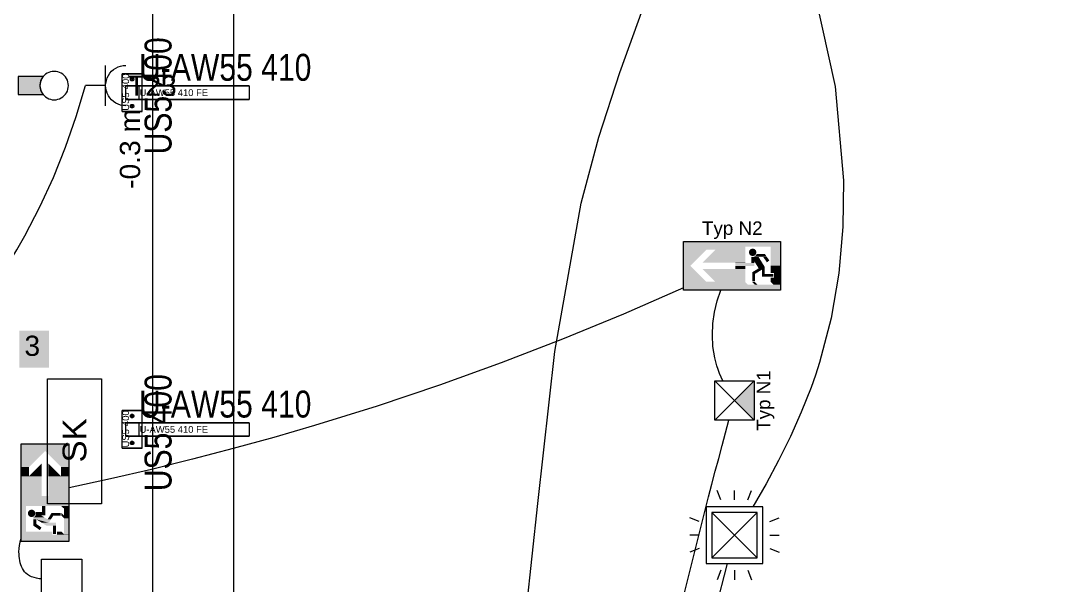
# Model space of a CAD drawing. Extents: x -1067 to 613, y -179 to 712.
# Drawn here: x -584.9 to -507.7, y 378.5 to 420.4 of the extents above; entities that cross this region are included whole.
import ezdxf

# ---------------------------------------------------------------- set-up
doc = ezdxf.new("R2010")
doc.units = 0
doc.layers.get('0').update_dxf_attribs({"lineweight": 13})
doc.layers.add('A-____-NOTE-TEXT', color=7, linetype='Continuous', lineweight=9)
for name, color, linetype, lineweight, true_color in [('EL01_WAN_Brandmeldeanlagen', 7, 'Continuous', 13, 0xff8000), ('EL01_WAN_BUS-KNX', 7, 'Continuous', 13, 0xcc0099), ('EL01_WAN_Kraft', 1, 'Continuous', 13, 0xff0000), ('EL01_WAN_Leitung_BUS-KNX', 4, 'Continuous', 13, 0x00ffff), ('EL01_WAN_Leitung_Kraft', 1, 'Continuous', 13, 0xff0000), ('EL01_WAN_Leitung_Licht', 7, 'Continuous', 13, 0x0080ff), ('EL01_WAN_Leitung_Notbeleuchtung', 7, 'Continuous', 13, 0x009900), ('EL01_WAN_Notbeleuchtungen', 7, 'Continuous', 13, 0x009900), ('EL01_WAN_Notbeleuchtungentyp', 7, 'Continuous', 13, 0x009900), ('EL01_WAN_Schlaufkasten', 1, 'Continuous', 13, 0xff0000), ('EL01_WAN_Trassen', 40, 'Continuous', 13, 0xffbf00), ('EL01_WAN_Trassen Befestigung', 7, 'Continuous', 13, 0xb2b200)]:
    doc.layers.add(name, color=color, linetype=linetype, lineweight=lineweight, true_color=true_color)
doc.styles.get("Standard").update_dxf_attribs({"font": 'arial.ttf'})

# ---------------------------------------------------------------- blocks, each defined once
blk = doc.blocks.new('Referenz-A0UJ3194XE', base_point=(-1062.181, -175.856))
at = {"layer": 'A-____-NOTE-TEXT', "color": 7, "linetype": 'Continuous', "lineweight": 5, "ltscale": 0.13, "true_color": 0xffffff}
for points in [[(-585.001, 394.619), (-582.808, 394.619), (-585.001, 397.375)], [(-582.808, 394.619), (-585.001, 397.375), (-582.808, 397.375)]]:
    blk.add_solid(points, dxfattribs=at)
at = {"layer": 'A-____-NOTE-TEXT', "color": 0, "linetype": 'Continuous', "lineweight": 5, "ltscale": 0.13, "insert": (-584.626, 397), "char_height": 1.5, "attachment_point": 1}
blk.add_mtext('{\\fArial;3}', dxfattribs=at)
blk = doc.blocks.new('IfcObject-A0UJ319CXE', base_point=(-577.381, 410.467))
at = {"layer": 'EL01_WAN_Trassen', "linetype": 'ByBlock', "lineweight": -2, "ltscale": 0.13}
for p, q in [((-577.381, 413.651), (-577.381, 416.451)), ((-577.381, 413.651), (-577.381, 416.451)), ((-575.881, 416.451), (-577.381, 416.451)), ((-577.381, 416.451), (-577.381, 416.451)), ((-577.381, 416.451), (-575.881, 416.451)), ((-576.761, 416.051), (-576.757, 416.084)), ((-576.757, 416.017), (-576.761, 416.051)), ((-576.757, 416.084), (-576.744, 416.116)), ((-576.744, 415.986), (-576.757, 416.017)), ((-576.744, 416.116), (-576.723, 416.143)), ((-576.723, 415.959), (-576.744, 415.986)), ((-576.723, 416.143), (-576.696, 416.163)), ((-576.723, 415.959), (-576.539, 416.143)), ((-576.539, 415.959), (-576.723, 416.143)), ((-576.696, 415.938), (-576.723, 415.959)), ((-576.696, 416.163), (-576.665, 416.176)), ((-576.665, 415.925), (-576.696, 415.938)), ((-576.665, 416.176), (-576.631, 416.181)), ((-576.631, 415.921), (-576.665, 415.925)), ((-576.631, 416.181), (-576.597, 416.176)), ((-576.597, 415.925), (-576.631, 415.921)), ((-576.597, 416.176), (-576.566, 416.163)), ((-576.566, 415.938), (-576.597, 415.925)), ((-576.566, 416.163), (-576.539, 416.143)), ((-576.539, 415.959), (-576.566, 415.938)), ((-576.539, 416.143), (-576.518, 416.116)), ((-576.518, 415.986), (-576.539, 415.959)), ((-576.518, 416.116), (-576.505, 416.084)), ((-576.505, 416.017), (-576.518, 415.986)), ((-576.505, 416.084), (-576.501, 416.051)), ((-576.501, 416.051), (-576.505, 416.017)), ((-575.881, 413.651), (-575.881, 416.451)), ((-575.881, 413.651), (-575.881, 416.451)), ((-575.881, 416.451), (-575.881, 416.451)), ((-577.131, 415.551), (-577.131, 414.551)), ((-577.131, 415.551), (-577.131, 414.551)), ((-576.131, 415.551), (-577.131, 415.551)), ((-577.131, 415.551), (-577.131, 415.551)), ((-577.131, 415.551), (-576.131, 415.551)), ((-576.131, 415.551), (-576.131, 414.551)), ((-576.131, 415.551), (-576.131, 414.551)), ((-576.131, 415.551), (-576.131, 415.551)), ((-576.131, 414.551), (-577.131, 414.551)), ((-577.131, 414.551), (-577.131, 414.551)), ((-577.131, 414.551), (-576.131, 414.551)), ((-576.131, 414.551), (-576.131, 414.551)), ((-575.881, 413.651), (-577.381, 413.651)), ((-577.381, 413.651), (-577.381, 413.651)), ((-577.381, 413.651), (-575.881, 413.651)), ((-576.761, 414.051), (-576.757, 414.084)), ((-576.757, 414.017), (-576.761, 414.051)), ((-576.757, 414.084), (-576.744, 414.116)), ((-576.744, 413.986), (-576.757, 414.017)), ((-576.744, 414.116), (-576.723, 414.143)), ((-576.723, 413.959), (-576.744, 413.986)), ((-576.723, 414.143), (-576.696, 414.163)), ((-576.539, 413.959), (-576.723, 414.143)), ((-576.539, 414.143), (-576.723, 413.959)), ((-576.696, 413.938), (-576.723, 413.959)), ((-576.696, 414.163), (-576.665, 414.176)), ((-576.665, 413.925), (-576.696, 413.938)), ((-576.665, 414.176), (-576.631, 414.181)), ((-576.631, 413.921), (-576.665, 413.925)), ((-576.631, 414.181), (-576.597, 414.176)), ((-576.597, 413.925), (-576.631, 413.921)), ((-576.597, 414.176), (-576.566, 414.163)), ((-576.566, 413.938), (-576.597, 413.925)), ((-576.566, 414.163), (-576.539, 414.143)), ((-576.539, 413.959), (-576.566, 413.938)), ((-576.539, 414.143), (-576.518, 414.116)), ((-576.518, 413.986), (-576.539, 413.959)), ((-576.518, 414.116), (-576.505, 414.084)), ((-576.505, 414.017), (-576.518, 413.986)), ((-576.505, 414.084), (-576.501, 414.051)), ((-576.501, 414.051), (-576.505, 414.017)), ((-575.881, 413.651), (-575.881, 413.651))]:
    blk.add_line(p, q, dxfattribs=at)
at = {"layer": 'EL01_WAN_Trassen', "lineweight": -2, "attachment_point": 1, "rotation": 90}
for s, insert, char_height in [('{\\W0.8;\\fArial;US5 400}', (-575.703, 410.467), 2), ('{\\fArial;400}', (-577.358, 415.303), 0.5), ('{\\fArial;US5}', (-577.354, 413.712), 0.5)]:
    blk.add_mtext(s, dxfattribs=dict(at, insert=insert, char_height=char_height))
blk = doc.blocks.new('IfcObject-A0UJ31A4XE', base_point=(-576.131, 389.536))
at = {"layer": 'EL01_WAN_Trassen', "linetype": 'ByBlock', "lineweight": -2, "ltscale": 0.13}
for p, q in [((-576.131, 390.536), (-576.131, 389.536)), ((-576.131, 390.536), (-576.131, 389.536)), ((-576.131, 390.536), (-567.931, 390.536)), ((-567.931, 390.536), (-576.131, 390.536)), ((-576.131, 390.536), (-576.131, 390.536)), ((-567.931, 390.536), (-567.931, 389.536)), ((-567.931, 390.536), (-567.931, 389.536)), ((-567.931, 390.536), (-567.931, 390.536)), ((-576.131, 389.536), (-567.931, 389.536)), ((-567.931, 389.536), (-576.131, 389.536)), ((-576.131, 389.536), (-576.131, 389.536)), ((-567.931, 389.536), (-567.931, 389.536))]:
    blk.add_line(p, q, dxfattribs=at)
at = {"layer": 'EL01_WAN_Trassen', "lineweight": -2, "attachment_point": 1}
for s, insert, char_height in [('{\\W0.8;\\fArial;U-AW55 410}', (-576.115, 392.92), 2), ('{\\fArial;U-AW55 410 FE}', (-576.076, 390.286), 0.5)]:
    blk.add_mtext(s, dxfattribs=dict(at, insert=insert, char_height=char_height))
blk = doc.blocks.new('IfcObject-A0UJ31DIXE', base_point=(-576.131, 414.551))
at = {"layer": 'EL01_WAN_Trassen', "linetype": 'ByBlock', "lineweight": -2, "ltscale": 0.13}
for p, q in [((-576.131, 415.551), (-576.131, 414.551)), ((-576.131, 415.551), (-576.131, 414.551)), ((-576.131, 415.551), (-567.931, 415.551)), ((-567.931, 415.551), (-576.131, 415.551)), ((-576.131, 415.551), (-576.131, 415.551)), ((-567.931, 415.551), (-567.931, 414.551)), ((-567.931, 415.551), (-567.931, 414.551)), ((-567.931, 415.551), (-567.931, 415.551)), ((-576.131, 414.551), (-567.931, 414.551)), ((-567.931, 414.551), (-576.131, 414.551)), ((-576.131, 414.551), (-576.131, 414.551)), ((-567.931, 414.551), (-567.931, 414.551))]:
    blk.add_line(p, q, dxfattribs=at)
at = {"layer": 'EL01_WAN_Trassen', "lineweight": -2, "attachment_point": 1}
for s, insert, char_height in [('{\\W0.8;\\fArial;U-AW55 410}', (-576.115, 417.935), 2), ('{\\fArial;U-AW55 410 FE}', (-576.076, 415.301), 0.5)]:
    blk.add_mtext(s, dxfattribs=dict(at, insert=insert, char_height=char_height))
blk = doc.blocks.new('IfcObject-A0UJ31DYXE', base_point=(-577.381, 385.451))
at = {"layer": 'EL01_WAN_Trassen', "linetype": 'ByBlock', "lineweight": -2, "ltscale": 0.13}
for p, q in [((-577.381, 388.636), (-577.381, 391.436)), ((-577.381, 388.636), (-577.381, 391.436)), ((-575.881, 391.436), (-577.381, 391.436)), ((-577.381, 391.436), (-577.381, 391.436)), ((-577.381, 391.436), (-575.881, 391.436)), ((-575.881, 388.636), (-575.881, 391.436)), ((-575.881, 388.636), (-575.881, 391.436)), ((-575.881, 391.436), (-575.881, 391.436)), ((-577.131, 390.536), (-577.131, 389.536)), ((-577.131, 390.536), (-577.131, 389.536)), ((-576.131, 390.536), (-577.131, 390.536)), ((-577.131, 390.536), (-577.131, 390.536)), ((-577.131, 390.536), (-576.131, 390.536)), ((-576.761, 391.036), (-576.757, 391.069)), ((-576.757, 391.002), (-576.761, 391.036)), ((-576.757, 391.069), (-576.744, 391.101)), ((-576.744, 390.971), (-576.757, 391.002)), ((-576.744, 391.101), (-576.723, 391.128)), ((-576.723, 390.944), (-576.744, 390.971)), ((-576.723, 391.128), (-576.696, 391.148)), ((-576.723, 390.944), (-576.539, 391.128)), ((-576.539, 390.944), (-576.723, 391.128)), ((-576.696, 390.923), (-576.723, 390.944)), ((-576.696, 391.148), (-576.665, 391.161)), ((-576.665, 390.91), (-576.696, 390.923)), ((-576.665, 391.161), (-576.631, 391.166)), ((-576.631, 390.906), (-576.665, 390.91)), ((-576.631, 391.166), (-576.597, 391.161)), ((-576.597, 390.91), (-576.631, 390.906)), ((-576.597, 391.161), (-576.566, 391.148)), ((-576.566, 390.923), (-576.597, 390.91)), ((-576.566, 391.148), (-576.539, 391.128)), ((-576.539, 390.944), (-576.566, 390.923)), ((-576.539, 391.128), (-576.518, 391.101)), ((-576.518, 390.971), (-576.539, 390.944)), ((-576.518, 391.101), (-576.505, 391.069)), ((-576.505, 391.002), (-576.518, 390.971)), ((-576.505, 391.069), (-576.501, 391.036)), ((-576.501, 391.036), (-576.505, 391.002)), ((-576.131, 390.536), (-576.131, 389.536)), ((-576.131, 390.536), (-576.131, 389.536)), ((-576.131, 390.536), (-576.131, 390.536)), ((-576.131, 389.536), (-577.131, 389.536)), ((-577.131, 389.536), (-577.131, 389.536)), ((-577.131, 389.536), (-576.131, 389.536)), ((-576.761, 389.036), (-576.757, 389.069)), ((-576.757, 389.002), (-576.761, 389.036)), ((-576.757, 389.069), (-576.744, 389.101)), ((-576.744, 388.971), (-576.757, 389.002)), ((-576.744, 389.101), (-576.723, 389.128)), ((-576.723, 388.944), (-576.744, 388.971)), ((-576.723, 389.128), (-576.696, 389.148)), ((-576.539, 388.944), (-576.723, 389.128)), ((-576.539, 389.128), (-576.723, 388.944)), ((-576.696, 388.923), (-576.723, 388.944)), ((-576.696, 389.148), (-576.665, 389.161)), ((-576.665, 388.91), (-576.696, 388.923)), ((-576.665, 389.161), (-576.631, 389.166)), ((-576.631, 388.906), (-576.665, 388.91)), ((-576.631, 389.166), (-576.597, 389.161)), ((-576.597, 388.91), (-576.631, 388.906)), ((-576.597, 389.161), (-576.566, 389.148)), ((-576.566, 388.923), (-576.597, 388.91)), ((-576.566, 389.148), (-576.539, 389.128)), ((-576.539, 388.944), (-576.566, 388.923)), ((-576.539, 389.128), (-576.518, 389.101)), ((-576.518, 388.971), (-576.539, 388.944)), ((-576.518, 389.101), (-576.505, 389.069)), ((-576.505, 389.002), (-576.518, 388.971)), ((-576.505, 389.069), (-576.501, 389.036)), ((-576.501, 389.036), (-576.505, 389.002)), ((-576.131, 389.536), (-576.131, 389.536)), ((-575.881, 388.636), (-577.381, 388.636)), ((-577.381, 388.636), (-577.381, 388.636)), ((-577.381, 388.636), (-575.881, 388.636)), ((-575.881, 388.636), (-575.881, 388.636))]:
    blk.add_line(p, q, dxfattribs=at)
at = {"layer": 'EL01_WAN_Trassen', "lineweight": -2, "attachment_point": 1, "rotation": 90}
for s, insert, char_height in [('{\\W0.8;\\fArial;US5 400}', (-575.703, 385.451), 2), ('{\\fArial;400}', (-577.358, 390.288), 0.5), ('{\\fArial;US5}', (-577.354, 388.697), 0.5)]:
    blk.add_mtext(s, dxfattribs=dict(at, insert=insert, char_height=char_height))
blk = doc.blocks.new('Kabelkanal-A0UJ31ECXE', base_point=(-575.095, 377.214))
at = {"color": 0, "linetype": 'ByBlock', "lineweight": -2, "ltscale": 0.13}
for p, q in [((-575.095, 437.214), (-569.095, 437.214)), ((-575.095, 377.214), (-575.095, 437.214)), ((-569.095, 437.214), (-569.095, 377.214)), ((-569.095, 377.214), (-575.095, 377.214))]:
    blk.add_line(p, q, dxfattribs=at)
blk = doc.blocks.new('Notleuchte eckig-A0UJ31IGXE', base_point=(-533.38, 390.731))
at = {"color": 0, "lineweight": -2}
for p, q in [((-533.38, 393.651), (-530.461, 390.731)), ((-533.38, 390.731), (-530.461, 393.651)), ((-533.38, 390.731), (-533.38, 393.651)), ((-533.38, 393.651), (-530.461, 393.651)), ((-530.461, 393.651), (-530.461, 390.731)), ((-530.461, 390.731), (-533.38, 390.731))]:
    blk.add_line(p, q, dxfattribs=at)
for points in [[(-530.461, 392.191), (-531.92, 392.191), (-530.461, 393.651)], [(-530.461, 390.731), (-530.461, 392.191), (-531.92, 392.191)]]:
    blk.add_solid(points, dxfattribs=at)
blk = doc.blocks.new('Bemerkung 1-A0UJ31IIXE', base_point=(-530.255, 389.93))
at = {"color": 0, "lineweight": -2, "insert": (-530.255, 389.93), "char_height": 1, "attachment_point": 1, "rotation": 90}
blk.add_mtext('{\\fArial;Typ N1}', dxfattribs=at)
blk = doc.blocks.new('RZL-Wand_ Links-A0UJ31J2XE', base_point=(-535.695, 400.392))
at = {"color": 0, "lineweight": -2}
for p, q in [((-535.695, 403.992), (-528.495, 403.992)), ((-535.695, 400.392), (-535.695, 403.992)), ((-528.495, 403.992), (-528.495, 400.392)), ((-528.495, 400.392), (-535.695, 400.392))]:
    blk.add_line(p, q, dxfattribs=at)
for points in [[(-535.695, 403.382), (-532.095, 403.382), (-535.695, 403.992)], [(-532.095, 403.382), (-535.695, 403.992), (-532.095, 403.992)], [(-532.095, 403.614), (-528.495, 403.614), (-532.095, 403.992)], [(-528.495, 403.614), (-532.095, 403.992), (-528.495, 403.992)], [(-532.095, 402.432), (-531.11, 402.432), (-532.095, 403.614)], [(-531.11, 402.432), (-532.095, 403.614), (-531.11, 403.614)], [(-529.218, 402.192), (-528.495, 402.192), (-529.218, 403.614)], [(-528.495, 402.192), (-529.218, 403.614), (-528.495, 403.614)], [(-535.695, 402.192), (-535.195, 402.192), (-535.695, 403.382)], [(-535.195, 402.192), (-535.695, 403.382), (-534.006, 403.382)], [(-534.276, 402.432), (-532.095, 402.432), (-533.327, 403.382)], [(-532.095, 402.432), (-533.327, 403.382), (-532.095, 403.382)], [(-530.293, 403.191), (-530.84, 403.191), (-530.302, 403.262)], [(-530.84, 403.191), (-530.302, 403.262), (-530.83, 403.262)], [(-530.83, 403.12), (-530.293, 403.191), (-530.84, 403.191)], [(-530.302, 403.262), (-530.83, 403.262), (-530.329, 403.328)], [(-530.83, 403.262), (-530.329, 403.328), (-530.803, 403.328)], [(-530.302, 403.12), (-530.83, 403.12), (-530.293, 403.191)], [(-530.803, 403.054), (-530.302, 403.12), (-530.83, 403.12)], [(-530.329, 403.328), (-530.803, 403.328), (-530.373, 403.385)], [(-530.803, 403.328), (-530.373, 403.385), (-530.759, 403.385)], [(-530.329, 403.054), (-530.803, 403.054), (-530.302, 403.12)], [(-530.759, 402.998), (-530.329, 403.054), (-530.803, 403.054)], [(-530.373, 403.385), (-530.759, 403.385), (-530.429, 403.428)], [(-530.759, 403.385), (-530.429, 403.428), (-530.703, 403.428)], [(-530.373, 402.998), (-530.759, 402.998), (-530.329, 403.054)], [(-530.703, 402.954), (-530.373, 402.998), (-530.759, 402.998)], [(-530.429, 403.428), (-530.703, 403.428), (-530.495, 403.455)], [(-530.703, 403.428), (-530.495, 403.455), (-530.637, 403.455)], [(-530.429, 402.954), (-530.703, 402.954), (-530.373, 402.998)], [(-530.637, 402.927), (-530.429, 402.954), (-530.703, 402.954)], [(-530.657, 402.879), (-529.53, 402.879), (-530.459, 402.881)], [(-530.657, 402.847), (-529.508, 402.847), (-530.657, 402.879)], [(-529.508, 402.847), (-530.657, 402.879), (-529.53, 402.879)], [(-530.657, 402.502), (-529.911, 402.502), (-530.657, 402.847)], [(-529.911, 402.502), (-530.657, 402.847), (-530.123, 402.847)], [(-530.495, 403.455), (-530.637, 403.455), (-530.566, 403.465)], [(-530.495, 402.927), (-530.637, 402.927), (-530.429, 402.954)], [(-530.566, 402.918), (-530.495, 402.927), (-530.637, 402.927)], [(-530.459, 402.881), (-529.531, 402.881), (-530.413, 402.899)], [(-529.53, 402.879), (-530.459, 402.881), (-529.531, 402.881)], [(-530.413, 402.899), (-529.543, 402.899), (-530.353, 402.937)], [(-529.531, 402.881), (-530.413, 402.899), (-529.543, 402.899)], [(-530.353, 402.937), (-529.57, 402.937), (-530.311, 402.986)], [(-529.543, 402.899), (-530.353, 402.937), (-529.57, 402.937)], [(-530.311, 402.986), (-529.604, 402.986), (-530.272, 403.059)], [(-529.57, 402.937), (-530.311, 402.986), (-529.604, 402.986)], [(-529.604, 402.986), (-530.272, 403.059), (-529.654, 403.059)], [(-529.599, 402.581), (-529.508, 402.847), (-529.783, 402.847)], [(-529.324, 402.581), (-529.599, 402.581), (-529.508, 402.847)], [(-535.695, 401.003), (-534.006, 401.003), (-535.695, 402.192)], [(-534.006, 401.003), (-535.695, 402.192), (-535.195, 402.192)], [(-531.855, 402.41), (-531.11, 402.41), (-531.855, 402.432)], [(-531.11, 402.41), (-531.855, 402.432), (-531.11, 402.432)], [(-531.855, 402.181), (-530.429, 402.181), (-531.855, 402.41)], [(-530.429, 402.181), (-531.855, 402.41), (-530.429, 402.41)], [(-531.855, 401.952), (-531.11, 401.952), (-531.855, 402.181)], [(-531.11, 401.952), (-531.855, 402.181), (-531.11, 402.181)], [(-530.657, 402.41), (-530.429, 402.41), (-530.657, 402.502)], [(-530.429, 402.41), (-530.657, 402.502), (-530.429, 402.502)], [(-530.177, 402.096), (-529.661, 402.096), (-530.429, 402.502)], [(-529.661, 402.096), (-530.429, 402.502), (-529.911, 402.502)], [(-530.119, 402.004), (-529.661, 402.004), (-530.177, 402.096)], [(-529.661, 402.004), (-530.177, 402.096), (-529.661, 402.096)], [(-529.51, 402.453), (-529.324, 402.581), (-529.599, 402.581)], [(-529.218, 401.655), (-528.495, 401.655), (-529.218, 402.192)], [(-528.495, 401.655), (-529.218, 402.192), (-528.495, 402.192)], [(-533.327, 401.003), (-532.095, 401.003), (-534.276, 401.952)], [(-532.095, 401.003), (-534.276, 401.952), (-532.095, 401.952)], [(-532.095, 400.981), (-531.11, 400.981), (-532.095, 401.952)], [(-531.11, 400.981), (-532.095, 401.952), (-531.11, 401.952)], [(-530.592, 401.713), (-530.187, 401.713), (-530.27, 401.911)], [(-530.592, 401.587), (-530.394, 401.587), (-530.592, 401.713)], [(-530.394, 401.587), (-530.592, 401.713), (-530.187, 401.713)], [(-530.592, 401.042), (-530.394, 401.042), (-530.592, 401.587)], [(-530.394, 401.042), (-530.592, 401.587), (-530.394, 401.587)], [(-530.27, 401.911), (-529.661, 401.911), (-530.119, 402.004)], [(-530.187, 401.713), (-530.27, 401.911), (-529.864, 401.911)], [(-529.661, 401.911), (-530.119, 402.004), (-529.661, 402.004)], [(-529.864, 401.591), (-529.661, 401.591), (-529.864, 401.911)], [(-529.661, 401.591), (-529.864, 401.911), (-529.661, 401.911)], [(-529.864, 401.379), (-529.041, 401.379), (-529.864, 401.591)], [(-529.041, 401.379), (-529.864, 401.591), (-529.041, 401.591)], [(-529.218, 400.981), (-528.495, 400.981), (-529.218, 401.316)], [(-528.495, 400.981), (-529.218, 401.316), (-528.495, 401.316)], [(-528.978, 401.316), (-528.495, 401.316), (-528.978, 401.655)], [(-528.495, 401.316), (-528.978, 401.655), (-528.495, 401.655)], [(-535.695, 400.392), (-532.095, 400.392), (-535.695, 401.003)], [(-532.095, 400.392), (-535.695, 401.003), (-532.095, 401.003)], [(-532.095, 400.779), (-530.907, 400.779), (-532.095, 400.981)], [(-530.907, 400.779), (-532.095, 400.981), (-531.11, 400.981)], [(-532.095, 400.392), (-528.495, 400.392), (-532.095, 400.779)], [(-528.495, 400.392), (-532.095, 400.779), (-528.495, 400.779)], [(-530.39, 400.779), (-530.192, 400.779), (-530.592, 400.981)], [(-530.192, 400.779), (-530.592, 400.981), (-530.394, 400.981)], [(-529.015, 400.779), (-528.495, 400.779), (-529.218, 400.981)], [(-528.495, 400.779), (-529.218, 400.981), (-528.495, 400.981)]]:
    blk.add_solid(points, dxfattribs=at)
blk = doc.blocks.new('Bemerkung 1-A0UJ31J4XE', base_point=(-534.329, 404.486))
at = {"color": 0, "lineweight": -2, "insert": (-534.329, 405.486), "char_height": 1, "attachment_point": 1}
blk.add_mtext('{\\fArial;Typ N2}', dxfattribs=at)
blk = doc.blocks.new('RZL-Wand_ Rechts-A0UJ31JGXE', base_point=(-584.894, 381.732))
at = {"color": 0, "lineweight": -2}
for p, q in [((-584.894, 388.932), (-584.894, 381.732)), ((-581.294, 388.932), (-584.894, 388.932)), ((-581.294, 381.732), (-581.294, 388.932)), ((-584.894, 381.732), (-581.294, 381.732))]:
    blk.add_line(p, q, dxfattribs=at)
for points in [[(-584.894, 388.431), (-581.294, 388.431), (-584.894, 388.932)], [(-581.294, 388.431), (-584.894, 388.932), (-581.294, 388.932)], [(-584.894, 387.242), (-584.283, 387.242), (-584.894, 388.431)], [(-584.283, 387.242), (-584.894, 388.431), (-583.094, 388.431)], [(-581.904, 387.242), (-581.294, 387.242), (-583.094, 388.431)], [(-581.294, 387.242), (-583.094, 388.431), (-581.294, 388.431)], [(-584.283, 386.563), (-583.334, 386.563), (-583.334, 387.513)], [(-582.854, 386.563), (-581.904, 386.563), (-582.854, 387.513)], [(-584.894, 386.563), (-584.283, 386.563), (-584.894, 387.242)], [(-584.283, 386.563), (-584.894, 387.242), (-584.283, 387.242)], [(-581.904, 386.563), (-581.294, 386.563), (-581.904, 387.242)], [(-581.294, 386.563), (-581.904, 387.242), (-581.294, 387.242)], [(-584.894, 385.332), (-583.334, 385.332), (-584.894, 386.563)], [(-583.334, 385.332), (-584.894, 386.563), (-583.334, 386.563)], [(-582.854, 385.332), (-581.294, 385.332), (-582.854, 386.563)], [(-581.294, 385.332), (-582.854, 386.563), (-581.294, 386.563)], [(-584.894, 385.092), (-583.334, 385.092), (-584.894, 385.332)], [(-583.334, 385.092), (-584.894, 385.332), (-583.334, 385.332)], [(-584.894, 384.346), (-581.294, 384.346), (-584.894, 385.092)], [(-581.294, 384.346), (-584.894, 385.092), (-581.294, 385.092)], [(-582.854, 385.092), (-581.294, 385.092), (-582.854, 385.332)], [(-581.294, 385.092), (-582.854, 385.332), (-581.294, 385.332)], [(-584.894, 382.454), (-584.515, 382.454), (-584.894, 384.346)], [(-584.515, 382.454), (-584.894, 384.346), (-584.515, 384.346)], [(-583.312, 383.893), (-583.082, 383.893), (-583.312, 384.346)], [(-583.082, 383.893), (-583.312, 384.346), (-583.082, 384.346)], [(-581.68, 384.144), (-581.294, 384.144), (-581.882, 384.346)], [(-581.294, 384.144), (-581.882, 384.346), (-581.294, 384.346)], [(-583.819, 383.803), (-584.366, 383.803), (-583.828, 383.873)], [(-584.366, 383.803), (-583.828, 383.873), (-584.356, 383.873)], [(-584.356, 383.732), (-583.819, 383.803), (-584.366, 383.803)], [(-583.828, 383.873), (-584.356, 383.873), (-583.856, 383.939)], [(-584.356, 383.873), (-583.856, 383.939), (-584.329, 383.939)], [(-583.828, 383.732), (-584.356, 383.732), (-583.819, 383.803)], [(-584.329, 383.666), (-583.828, 383.732), (-584.356, 383.732)], [(-583.856, 383.939), (-584.329, 383.939), (-583.899, 383.996)], [(-584.329, 383.939), (-583.899, 383.996), (-584.286, 383.996)], [(-583.856, 383.666), (-584.329, 383.666), (-583.828, 383.732)], [(-584.286, 383.609), (-583.856, 383.666), (-584.329, 383.666)], [(-583.899, 383.996), (-584.286, 383.996), (-583.956, 384.039)], [(-584.286, 383.996), (-583.956, 384.039), (-584.229, 384.039)], [(-583.899, 383.609), (-584.286, 383.609), (-583.856, 383.666)], [(-584.229, 383.566), (-583.899, 383.609), (-584.286, 383.609)], [(-583.956, 384.039), (-584.229, 384.039), (-584.022, 384.067)], [(-584.229, 384.039), (-584.022, 384.067), (-584.163, 384.067)], [(-583.956, 383.566), (-584.229, 383.566), (-583.899, 383.609)], [(-584.163, 383.538), (-583.956, 383.566), (-584.229, 383.566)], [(-584.022, 384.067), (-584.163, 384.067), (-584.092, 384.076)], [(-584.022, 383.538), (-584.163, 383.538), (-583.956, 383.566)], [(-584.092, 383.529), (-584.022, 383.538), (-584.163, 383.538)], [(-583.96, 383.509), (-583.151, 383.509), (-583.887, 383.548)], [(-583.96, 383.36), (-582.911, 383.36), (-583.96, 383.509)], [(-582.911, 383.36), (-583.96, 383.509), (-583.151, 383.509)], [(-583.887, 383.548), (-583.213, 383.548), (-583.839, 383.59)], [(-583.151, 383.509), (-583.887, 383.548), (-583.213, 383.548)], [(-583.839, 383.59), (-583.281, 383.59), (-583.8, 383.65)], [(-583.213, 383.548), (-583.839, 383.59), (-583.281, 383.59)], [(-583.8, 383.65), (-583.378, 383.65), (-583.794, 383.665)], [(-583.281, 383.59), (-583.8, 383.65), (-583.378, 383.65)], [(-583.794, 383.665), (-583.082, 383.665), (-583.782, 383.695)], [(-583.378, 383.65), (-583.794, 383.665), (-583.403, 383.665)], [(-583.782, 383.695), (-583.082, 383.695), (-583.78, 383.893)], [(-583.082, 383.665), (-583.782, 383.695), (-583.082, 383.695)], [(-583.082, 383.695), (-583.78, 383.893), (-583.082, 383.893)], [(-582.905, 383.356), (-582.656, 383.356), (-582.736, 383.63)], [(-582.736, 383.63), (-581.943, 383.63), (-582.614, 383.829)], [(-582.656, 383.356), (-582.736, 383.63), (-582.488, 383.63)], [(-581.943, 383.63), (-582.614, 383.829), (-581.943, 383.829)], [(-581.882, 383.63), (-581.684, 383.63), (-581.882, 383.829)], [(-581.878, 383.626), (-581.68, 383.626), (-581.882, 383.63)], [(-581.68, 383.626), (-581.882, 383.63), (-581.684, 383.63)], [(-581.68, 383.428), (-581.294, 383.428), (-581.878, 383.626)], [(-581.294, 383.428), (-581.878, 383.626), (-581.294, 383.626)], [(-581.68, 383.626), (-581.294, 383.626), (-581.68, 384.144)], [(-581.294, 383.626), (-581.68, 384.144), (-581.294, 384.144)], [(-583.748, 383.019), (-583.96, 383.019), (-583.748, 383.36)], [(-583.96, 383.019), (-583.748, 383.36), (-583.96, 383.36)], [(-583.563, 382.891), (-583.96, 382.891), (-583.748, 383.019)], [(-583.96, 382.891), (-583.748, 383.019), (-583.96, 383.019)], [(-583.752, 382.747), (-583.563, 382.891), (-583.96, 382.891)], [(-583.354, 382.747), (-583.752, 382.747), (-583.563, 382.891)], [(-583.482, 382.56), (-583.354, 382.747), (-583.752, 382.747)], [(-583.741, 383.356), (-582.905, 383.356), (-583.748, 383.36)], [(-582.905, 383.356), (-583.748, 383.36), (-582.911, 383.36)], [(-583.326, 383.1), (-582.812, 383.1), (-583.741, 383.356)], [(-582.812, 383.1), (-583.741, 383.356), (-582.656, 383.356)], [(-582.997, 382.897), (-582.28, 382.897), (-583.326, 383.1)], [(-582.28, 382.897), (-583.326, 383.1), (-582.28, 383.1)], [(-582.493, 382.278), (-582.28, 382.278), (-582.493, 382.897)], [(-582.28, 382.278), (-582.493, 382.897), (-582.28, 382.897)], [(-581.68, 382.252), (-581.294, 382.252), (-581.68, 383.428)], [(-581.294, 382.252), (-581.68, 383.428), (-581.294, 383.428)], [(-584.894, 382.215), (-582.556, 382.215), (-584.894, 382.454)], [(-582.556, 382.215), (-584.894, 382.454), (-582.556, 382.454)], [(-584.894, 381.732), (-581.294, 381.732), (-584.894, 382.215)], [(-581.294, 381.732), (-584.894, 382.215), (-581.294, 382.215)], [(-582.217, 382.252), (-581.68, 382.252), (-582.217, 382.454)], [(-581.68, 382.252), (-582.217, 382.454), (-581.882, 382.454)], [(-582.217, 382.215), (-581.294, 382.215), (-582.217, 382.252)], [(-581.294, 382.215), (-582.217, 382.252), (-581.294, 382.252)]]:
    blk.add_solid(points, dxfattribs=at)
blk = doc.blocks.new('Deckendose UP-A0UJ31JYXE', base_point=(-583.356, 377.407))
at = {"color": 0, "lineweight": -2}
for p, q in [((-583.356, 377.407), (-583.356, 380.407)), ((-583.356, 380.407), (-580.356, 380.407)), ((-580.356, 380.407), (-580.356, 377.407)), ((-580.356, 377.407), (-583.356, 377.407))]:
    blk.add_line(p, q, dxfattribs=at)
blk = doc.blocks.new('Leitung-A0UJ31MSXE', base_point=(-548.11, 242.188))
at = {"color": 0, "linetype": 'ByBlock', "lineweight": -2, "ltscale": 0.13}
for p, q in [((-532.58, 389.782), (-532.323, 390.731)), ((-532.835, 388.833), (-532.58, 389.782)), ((-533.088, 387.883), (-532.835, 388.833)), ((-533.339, 386.932), (-533.088, 387.883)), ((-533.589, 385.981), (-533.339, 386.932)), ((-533.839, 385.027), (-533.589, 385.981)), ((-539.279, 363.313), (-533.839, 385.027))]:
    blk.add_line(p, q, dxfattribs=at)
blk = doc.blocks.new('Alarmindikator_ UP-A0UJ31N8XE', base_point=(-585.095, 414.52))
at = {"color": 0, "lineweight": -2}
for p, q in [((-583.231, 416.248), (-585.095, 416.248)), ((-585.095, 416.248), (-585.095, 414.904)), ((-583.392, 415.98), (-583.436, 415.849)), ((-583.372, 416.024), (-583.421, 415.901)), ((-583.331, 416.104), (-583.392, 415.98)), ((-583.308, 416.141), (-583.372, 416.024)), ((-583.254, 416.219), (-583.331, 416.104)), ((-583.231, 416.248), (-583.308, 416.141)), ((-583.163, 416.322), (-583.254, 416.219)), ((-583.059, 416.413), (-583.163, 416.322)), ((-582.944, 416.49), (-583.059, 416.413)), ((-582.82, 416.551), (-582.944, 416.49)), ((-582.689, 416.596), (-582.82, 416.551)), ((-582.554, 416.623), (-582.689, 416.596)), ((-582.416, 416.632), (-582.554, 416.623)), ((-582.278, 416.623), (-582.416, 416.632)), ((-582.143, 416.596), (-582.278, 416.623)), ((-582.012, 416.551), (-582.143, 416.596)), ((-581.888, 416.49), (-582.012, 416.551)), ((-581.773, 416.413), (-581.888, 416.49)), ((-581.669, 416.322), (-581.773, 416.413)), ((-581.578, 416.219), (-581.669, 416.322)), ((-581.501, 416.104), (-581.578, 416.219)), ((-581.44, 415.98), (-581.501, 416.104)), ((-581.396, 415.849), (-581.44, 415.98)), ((-583.463, 415.714), (-583.472, 415.576)), ((-583.472, 415.576), (-583.463, 415.438)), ((-583.453, 415.773), (-583.47, 415.642)), ((-583.47, 415.642), (-583.47, 415.51)), ((-583.47, 415.51), (-583.453, 415.378)), ((-583.436, 415.849), (-583.463, 415.714)), ((-583.463, 415.438), (-583.436, 415.302)), ((-583.421, 415.901), (-583.453, 415.773)), ((-583.453, 415.378), (-583.421, 415.25)), ((-583.436, 415.302), (-583.392, 415.172)), ((-583.421, 415.25), (-583.372, 415.127)), ((-583.392, 415.172), (-583.331, 415.048)), ((-581.501, 415.048), (-581.44, 415.172)), ((-581.44, 415.172), (-581.396, 415.302)), ((-581.369, 415.714), (-581.396, 415.849)), ((-581.396, 415.302), (-581.369, 415.438)), ((-581.36, 415.576), (-581.369, 415.714)), ((-581.369, 415.438), (-581.36, 415.576)), ((-585.095, 414.904), (-583.231, 414.904)), ((-583.372, 415.127), (-583.308, 415.011)), ((-583.331, 415.048), (-583.254, 414.933)), ((-583.308, 415.011), (-583.231, 414.904)), ((-583.254, 414.933), (-583.163, 414.829)), ((-583.163, 414.829), (-583.059, 414.738)), ((-583.059, 414.738), (-582.944, 414.661)), ((-582.944, 414.661), (-582.82, 414.6)), ((-582.82, 414.6), (-582.689, 414.556)), ((-582.689, 414.556), (-582.554, 414.529)), ((-582.554, 414.529), (-582.416, 414.52)), ((-582.416, 414.52), (-582.278, 414.529)), ((-582.278, 414.529), (-582.143, 414.556)), ((-582.143, 414.556), (-582.012, 414.6)), ((-582.012, 414.6), (-581.888, 414.661)), ((-581.888, 414.661), (-581.773, 414.738)), ((-581.773, 414.738), (-581.669, 414.829)), ((-581.669, 414.829), (-581.578, 414.933)), ((-581.578, 414.933), (-581.501, 415.048))]:
    blk.add_line(p, q, dxfattribs=at)
for points in [[(-585.095, 416), (-583.383, 416), (-585.095, 416.248)], [(-583.383, 416), (-585.095, 416.248), (-583.231, 416.248)], [(-585.095, 415.721), (-583.462, 415.721), (-585.095, 416)], [(-583.462, 415.721), (-585.095, 416), (-583.383, 416)], [(-585.095, 415.43), (-583.462, 415.43), (-585.095, 415.721)], [(-583.462, 415.43), (-585.095, 415.721), (-583.462, 415.721)], [(-585.095, 415.151), (-583.383, 415.151), (-585.095, 415.43)], [(-583.383, 415.151), (-585.095, 415.43), (-583.462, 415.43)], [(-585.095, 414.904), (-583.231, 414.904), (-585.095, 415.151)], [(-583.231, 414.904), (-585.095, 415.151), (-583.383, 415.151)]]:
    blk.add_solid(points, dxfattribs=at)
blk = doc.blocks.new('Leitung-A0UJ31NCXE', base_point=(-533.557, 393.651))
at = {"color": 0, "linetype": 'ByBlock', "lineweight": -2, "ltscale": 0.13}
for p, q in [((-533.189, 399.587), (-532.921, 400.392)), ((-533.389, 398.754), (-533.189, 399.587)), ((-533.514, 397.904), (-533.389, 398.754)), ((-533.557, 397.046), (-533.514, 397.904)), ((-533.513, 396.194), (-533.557, 397.046)), ((-533.377, 395.356), (-533.513, 396.194)), ((-533.304, 395.062), (-533.377, 395.356)), ((-533.22, 394.772), (-533.304, 395.062)), ((-533.124, 394.486), (-533.22, 394.772)), ((-533.018, 394.203), (-533.124, 394.486)), ((-532.902, 393.925), (-533.018, 394.203)), ((-532.776, 393.651), (-532.902, 393.925))]:
    blk.add_line(p, q, dxfattribs=at)
blk = doc.blocks.new('Schlaufkasten Decke (multi)-A0UJ31NMXE', base_point=(-582.912, 384.521))
at = {"color": 0, "linetype": 'ByBlock', "lineweight": -2, "ltscale": 0.13}
for p, q in [((-582.912, 384.521), (-582.912, 393.801)), ((-582.912, 393.801), (-578.912, 393.801)), ((-578.912, 393.801), (-578.912, 384.521)), ((-578.912, 384.521), (-582.912, 384.521))]:
    blk.add_line(p, q, dxfattribs=at)
at = {"color": 0, "linetype": 'ByBlock', "lineweight": -2, "ltscale": 0.13, "insert": (-581.792, 387.58), "char_height": 1.76, "attachment_point": 1, "rotation": 90}
blk.add_mtext('{\\fArial;SK}', dxfattribs=at)
blk = doc.blocks.new('Leitung-A0UJ31U0XE', base_point=(-581.294, 385.707))
at = {"color": 0, "linetype": 'ByBlock', "lineweight": -2, "ltscale": 0.13}
for p, q in [((-535.695, 400.552), (-540.162, 398.598)), ((-540.162, 398.598), (-544.672, 396.741)), ((-544.672, 396.741), (-549.223, 394.984)), ((-549.223, 394.984), (-553.812, 393.327)), ((-553.812, 393.327), (-558.437, 391.773)), ((-558.437, 391.773), (-563.094, 390.321)), ((-563.094, 390.321), (-566.1, 389.444)), ((-566.1, 389.444), (-569.118, 388.611)), ((-569.118, 388.611), (-572.146, 387.82)), ((-572.146, 387.82), (-575.186, 387.073)), ((-575.186, 387.073), (-578.235, 386.369)), ((-578.235, 386.369), (-581.294, 385.707))]:
    blk.add_line(p, q, dxfattribs=at)
blk = doc.blocks.new('Leitung-A0UJ321MXE', base_point=(-616.262, 380.375))
at = {"color": 0, "linetype": 'ByBlock', "lineweight": -2, "ltscale": 0.13}
for p, q in [((-580.788, 413.273), (-580.095, 415.576)), ((-581.579, 410.998), (-580.788, 413.273)), ((-582.471, 408.759), (-581.579, 410.998)), ((-583.472, 406.565), (-582.471, 408.759)), ((-584.585, 404.427), (-583.472, 406.565)), ((-585.185, 403.381), (-584.585, 404.427)), ((-585.816, 402.352), (-585.185, 403.381)), ((-587.601, 399.758), (-585.816, 402.352)), ((-589.579, 397.292), (-587.601, 399.758)), ((-594.046, 392.756), (-589.579, 397.292)), ((-599.082, 388.771), (-594.046, 392.756)), ((-604.553, 385.362), (-599.082, 388.771)), ((-610.324, 382.555), (-604.553, 385.362)), ((-616.262, 380.375), (-610.324, 382.555))]:
    blk.add_line(p, q, dxfattribs=at)
blk = doc.blocks.new('Bewegungsmelder UP-A0UJ322GXE', base_point=(-535.239, 378.867))
at = {"color": 0, "lineweight": -2}
for p, q in [((-532.92, 384.804), (-533.192, 385.512)), ((-531.916, 384.804), (-531.916, 385.512)), ((-530.913, 384.804), (-530.641, 385.512)), ((-534.016, 384.29), (-534.016, 380.09)), ((-529.816, 384.29), (-534.016, 384.29)), ((-529.816, 380.09), (-529.816, 384.29)), ((-533.596, 383.87), (-533.596, 380.51)), ((-530.236, 383.87), (-533.596, 383.87)), ((-530.236, 380.51), (-533.596, 383.87)), ((-533.596, 380.51), (-530.236, 383.87)), ((-530.236, 380.51), (-530.236, 383.87)), ((-534.531, 383.194), (-535.239, 383.465)), ((-529.302, 383.194), (-528.594, 383.465)), ((-534.531, 382.19), (-535.239, 382.19)), ((-529.302, 382.19), (-528.594, 382.19)), ((-534.531, 381.186), (-535.239, 380.914)), ((-529.302, 381.186), (-528.594, 380.914)), ((-533.596, 380.51), (-530.236, 380.51)), ((-534.016, 380.09), (-529.816, 380.09)), ((-532.92, 379.576), (-533.192, 378.867)), ((-531.916, 379.576), (-531.916, 378.867)), ((-530.913, 379.576), (-530.641, 378.867))]:
    blk.add_line(p, q, dxfattribs=at)
blk = doc.blocks.new('Leitung-A0UJ322YXE', base_point=(-527.455, 402.472))
at = {"color": 0, "linetype": 'ByBlock', "lineweight": -2, "ltscale": 0.13}
for p, q in [((-523.165, 434.682), (-527.455, 435.986)), ((-518.965, 433.069), (-523.165, 434.682)), ((-514.879, 431.16), (-518.965, 433.069)), ((-510.928, 428.968), (-514.879, 431.16)), ((-507.134, 426.508), (-510.928, 428.968)), ((-503.521, 423.791), (-507.134, 426.508)), ((-500.012, 420.745), (-503.521, 423.791)), ((-496.725, 417.466), (-500.012, 420.745)), ((-493.667, 413.975), (-496.725, 417.466)), ((-490.845, 410.298), (-493.667, 413.975)), ((-488.266, 406.456), (-490.845, 410.298)), ((-485.938, 402.472), (-488.266, 406.456))]:
    blk.add_line(p, q, dxfattribs=at)
blk = doc.blocks.new('Leitung-A0UJ3240XE', base_point=(-585.029, 378.928))
at = {"color": 0, "linetype": 'ByBlock', "lineweight": -2, "ltscale": 0.13}
for p, q in [((-585.029, 380.939), (-585.018, 381.184)), ((-585.018, 381.184), (-584.991, 381.424)), ((-584.991, 381.424), (-584.949, 381.656)), ((-584.949, 381.656), (-584.894, 381.875)), ((-585.027, 380.775), (-585.029, 380.939)), ((-585.017, 380.612), (-585.027, 380.775)), ((-584.999, 380.45), (-585.017, 380.612)), ((-584.973, 380.292), (-584.999, 380.45)), ((-584.937, 380.138), (-584.973, 380.292)), ((-584.892, 379.989), (-584.937, 380.138)), ((-584.837, 379.847), (-584.892, 379.989)), ((-584.772, 379.712), (-584.837, 379.847)), ((-584.697, 379.586), (-584.772, 379.712)), ((-584.611, 379.47), (-584.697, 379.586)), ((-584.514, 379.365), (-584.611, 379.47)), ((-584.406, 379.272), (-584.514, 379.365)), ((-584.254, 379.174), (-584.406, 379.272)), ((-584.088, 379.094), (-584.254, 379.174)), ((-583.911, 379.032), (-584.088, 379.094)), ((-583.728, 378.985), (-583.911, 379.032)), ((-583.541, 378.951), (-583.728, 378.985)), ((-583.356, 378.928), (-583.541, 378.951))]:
    blk.add_line(p, q, dxfattribs=at)
blk = doc.blocks.new('Steckdose T23_ UP-A0UJ324IXE', base_point=(-580.095, 414.076))
at = {"color": 0, "linetype": 'ByBlock', "lineweight": -2, "ltscale": 0.13}
for p, q in [((-578.595, 414.076), (-578.595, 417.076)), ((-578.156, 416.636), (-578.008, 416.766)), ((-578.008, 416.766), (-577.845, 416.875)), ((-577.845, 416.875), (-577.669, 416.962)), ((-577.669, 416.962), (-577.483, 417.025)), ((-577.483, 417.025), (-577.291, 417.063)), ((-577.291, 417.063), (-577.095, 417.076)), ((-578.582, 415.771), (-578.544, 415.964)), ((-578.544, 415.964), (-578.481, 416.15)), ((-578.481, 416.15), (-578.394, 416.326)), ((-578.394, 416.326), (-578.285, 416.489)), ((-578.285, 416.489), (-578.156, 416.636)), ((-578.595, 415.576), (-580.095, 415.576)), ((-578.595, 415.576), (-578.582, 415.771)), ((-578.582, 415.38), (-578.595, 415.576)), ((-578.544, 415.187), (-578.582, 415.38)), ((-578.481, 415.002), (-578.544, 415.187)), ((-578.394, 414.826), (-578.481, 415.002)), ((-578.285, 414.663), (-578.394, 414.826)), ((-578.156, 414.515), (-578.285, 414.663)), ((-578.008, 414.386), (-578.156, 414.515)), ((-577.845, 414.277), (-578.008, 414.386)), ((-577.669, 414.19), (-577.845, 414.277)), ((-577.483, 414.127), (-577.669, 414.19)), ((-577.291, 414.089), (-577.483, 414.127)), ((-577.095, 414.076), (-577.291, 414.089))]:
    blk.add_line(p, q, dxfattribs=at)
at = {"color": 0, "linetype": 'ByBlock', "lineweight": -2, "ltscale": 0.13, "insert": (-576.93, 416.319), "char_height": 1.5, "attachment_point": 1}
blk.add_mtext('{\\fArial;T23}', dxfattribs=at)
blk = doc.blocks.new('Absolute Höhe-A0UJ324KXE', base_point=(-577.539, 407.904))
at = {"color": 0, "lineweight": -2, "insert": (-577.539, 407.904), "char_height": 1.5, "attachment_point": 1, "rotation": 90}
blk.add_mtext('{\\fArial;-0.3 m}', dxfattribs=at)
blk = doc.blocks.new('Leitung-A0UJ3294XE', base_point=(-542.1, 252.829))
at = {"color": 0, "linetype": 'ByBlock', "lineweight": -2, "ltscale": 0.13}
blk.add_line((-532.464, 380.09), (-535.387, 368.62), dxfattribs=at)
blk = doc.blocks.new('Leitung-A0UJ32AMXE', base_point=(-531.107, 384.29))
at = {"color": 0, "linetype": 'ByBlock', "lineweight": -2, "ltscale": 0.13}
for p, q in [((-531.107, 435.214), (-528.198, 428.996)), ((-528.198, 428.996), (-525.941, 422.37)), ((-525.941, 422.37), (-524.443, 415.497)), ((-524.443, 415.497), (-523.814, 408.538)), ((-523.814, 408.538), (-523.859, 405.077)), ((-523.859, 405.077), (-524.162, 401.654)), ((-524.162, 401.654), (-524.736, 398.292)), ((-524.736, 398.292), (-525.596, 395.009)), ((-525.596, 395.009), (-525.901, 394.071)), ((-525.901, 394.071), (-526.23, 393.141)), ((-526.23, 393.141), (-526.955, 391.307)), ((-526.955, 391.307), (-527.761, 389.506)), ((-527.761, 389.506), (-528.636, 387.736)), ((-528.636, 387.736), (-529.571, 385.998)), ((-529.571, 385.998), (-530.554, 384.29))]:
    blk.add_line(p, q, dxfattribs=at)
blk = doc.blocks.new('Leitung-A0UJ32BOXE', base_point=(-583.608, 322.913))
at = {"color": 0, "linetype": 'ByBlock', "lineweight": -2, "ltscale": 0.13}
for p, q in [((-540.437, 416.553), (-538.709, 421.278)), ((-541.981, 411.749), (-540.437, 416.553)), ((-543.289, 406.839), (-541.981, 411.749)), ((-545.256, 395.833), (-543.289, 406.839)), ((-546.52, 384.546), (-545.256, 395.833)), ((-547.731, 373.299), (-546.52, 384.546))]:
    blk.add_line(p, q, dxfattribs=at)

msp = doc.modelspace()

# ---------------------------------------------------------------- block references
at = {"color": 9, "lineweight": 25, "ltscale": 0.25, "true_color": 0xc0c0c0}
msp.add_blockref('Referenz-A0UJ3194XE', (-1062.181, -175.856), dxfattribs=at)
at = {"layer": 'EL01_WAN_Brandmeldeanlagen', "linetype": 'Continuous', "ltscale": 0.13}
msp.add_blockref('Alarmindikator_ UP-A0UJ31N8XE', (-585.095, 414.52), dxfattribs=at)
at = {"layer": 'EL01_WAN_BUS-KNX', "linetype": 'Continuous', "ltscale": 0.13}
msp.add_blockref('Bewegungsmelder UP-A0UJ322GXE', (-535.239, 378.867), dxfattribs=at)
at = {"layer": 'EL01_WAN_Kraft', "ltscale": 0.13}
for name, p in [('Steckdose T23_ UP-A0UJ324IXE', (-580.095, 414.076)), ('Absolute Höhe-A0UJ324KXE', (-577.539, 407.904))]:
    msp.add_blockref(name, p, dxfattribs=at)
at = {"layer": 'EL01_WAN_Leitung_BUS-KNX', "ltscale": 0.13}
for name, p in [('Leitung-A0UJ32AMXE', (-531.107, 384.29)), ('Leitung-A0UJ3294XE', (-542.1, 252.829))]:
    msp.add_blockref(name, p, dxfattribs=at)
at = {"layer": 'EL01_WAN_Leitung_Kraft', "ltscale": 0.13}
msp.add_blockref('Leitung-A0UJ321MXE', (-616.262, 380.375), dxfattribs=at)
at = {"layer": 'EL01_WAN_Leitung_Licht', "ltscale": 0.13}
for name, p in [('Leitung-A0UJ322YXE', (-527.455, 402.472)), ('Leitung-A0UJ32BOXE', (-583.608, 322.913))]:
    msp.add_blockref(name, p, dxfattribs=at)
at = {"layer": 'EL01_WAN_Leitung_Notbeleuchtung', "ltscale": 0.13}
for name, p in [('Leitung-A0UJ31U0XE', (-581.294, 385.707)), ('Leitung-A0UJ31NCXE', (-533.557, 393.651)), ('Leitung-A0UJ31MSXE', (-548.11, 242.188)), ('Leitung-A0UJ3240XE', (-585.029, 378.928))]:
    msp.add_blockref(name, p, dxfattribs=at)
at = {"layer": 'EL01_WAN_Notbeleuchtungen', "linetype": 'Continuous', "ltscale": 0.13}
for name, p in [('RZL-Wand_ Links-A0UJ31J2XE', (-535.695, 400.392)), ('Notleuchte eckig-A0UJ31IGXE', (-533.38, 390.731)), ('RZL-Wand_ Rechts-A0UJ31JGXE', (-584.894, 381.732)), ('Deckendose UP-A0UJ31JYXE', (-583.356, 377.407))]:
    msp.add_blockref(name, p, dxfattribs=at)
at = {"layer": 'EL01_WAN_Notbeleuchtungentyp', "linetype": 'Continuous', "ltscale": 0.13}
for name, p in [('Bemerkung 1-A0UJ31J4XE', (-534.329, 404.486)), ('Bemerkung 1-A0UJ31IIXE', (-530.255, 389.93))]:
    msp.add_blockref(name, p, dxfattribs=at)
at = {"layer": 'EL01_WAN_Schlaufkasten', "ltscale": 0.13}
msp.add_blockref('Schlaufkasten Decke (multi)-A0UJ31NMXE', (-582.912, 384.521), dxfattribs=at)
at = {"layer": 'EL01_WAN_Trassen', "ltscale": 0.13}
msp.add_blockref('Kabelkanal-A0UJ31ECXE', (-575.095, 377.214), dxfattribs=at)
at = {"layer": 'EL01_WAN_Trassen Befestigung', "ltscale": 0.13}
for name, p in [('IfcObject-A0UJ319CXE', (-577.381, 410.467)), ('IfcObject-A0UJ31DIXE', (-576.131, 414.551)), ('IfcObject-A0UJ31DYXE', (-577.381, 385.451)), ('IfcObject-A0UJ31A4XE', (-576.131, 389.536))]:
    msp.add_blockref(name, p, dxfattribs=at)

doc.saveas('drawing.dxf')
